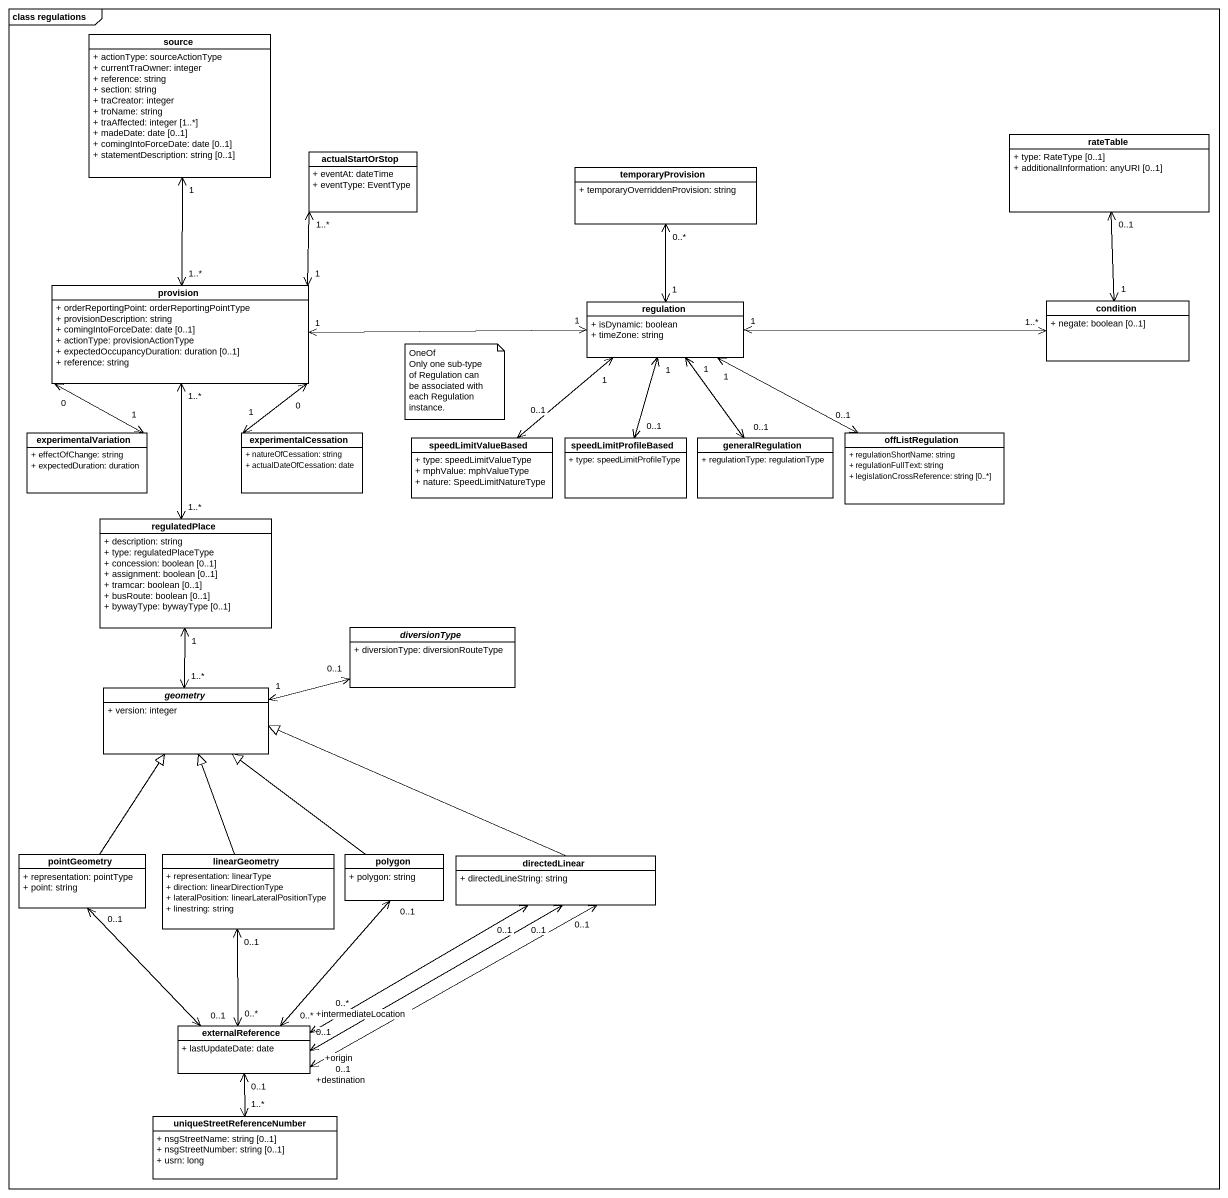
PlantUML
@startuml
mainframe class regulations
hide circle
hide empty members
skinparam classAttributeIconSize 0
class source {
  + actionType: sourceActionType
  + currentTraOwner: integer
  + reference: string
  + section: string
  + traCreator: integer
  + troName: string
  + traAffected: integer [1..*]
  + madeDate: date [0..1]
  + comingIntoForceDate: date [0..1]
  + statementDescription: string [0..1]
}
class actualStartOrStop {
  + eventAt: dateTime
  + eventType: EventType
}
class rateTable {
  + type: RateType [0..1]
  + additionalInformation: anyURI [0..1]
}
class temporaryProvision {
  + temporaryOverriddenProvision: string
}
class provision {
  + orderReportingPoint: orderReportingPointType
  + provisionDescription: string
  + comingIntoForceDate: date [0..1]
  + actionType: provisionActionType
  + expectedOccupancyDuration: duration [0..1]
  + reference: string
}
class regulation {
  + isDynamic: boolean
  + timeZone: string
}
class condition {
  + negate: boolean [0..1]
}
class experimentalVariation {
  + effectOfChange: string
  + expectedDuration: duration
}
class experimentalCessation {
  + natureOfCessation: string
  + actualDateOfCessation: date
}
class offListRegulation {
  + regulationShortName: string
  + regulationFullText: string
  + legislationCrossReference: string [0..*]
}
class speedLimitValueBased {
  + type: speedLimitValueType
  + mphValue: mphValueType
  + nature: SpeedLimitNatureType
}
class speedLimitProfileBased {
  + type: speedLimitProfileType
}
class generalRegulation {
  + regulationType: regulationType
}
class regulatedPlace {
  + description: string
  + type: regulatedPlaceType
  + concession: boolean [0..1]
  + assignment: boolean [0..1]
  + tramcar: boolean [0..1]
  + busRoute: boolean [0..1]
  + bywayType: bywayType [0..1]
}
abstract class diversionType {
  + diversionType: diversionRouteType
}
abstract class geometry {
  + version: integer
}
class pointGeometry {
  + representation: pointType
  + point: string
}
class linearGeometry {
  + representation: linearType
  + direction: linearDirectionType
  + lateralPosition: linearLateralPositionType
  + linestring: string
}
class polygon {
  + polygon: string
}
class directedLinear {
  + directedLineString: string
}
class externalReference {
  + lastUpdateDate: date
}
class uniqueStreetReferenceNumber {
  + nsgStreetName: string [0..1]
  + nsgStreetNumber: string [0..1]
  + usrn: long
}
source "1" <--> "1..*" provision
provision "1" <-up-> "1..*" actualStartOrStop
provision "1" <-right-> "1" regulation
provision "0" <--> "1" experimentalVariation
provision "0" <--> "1" experimentalCessation
provision "1..*" <--> "1..*" regulatedPlace
regulation "1" <-up-> "0..*" temporaryProvision
regulation "1" <-right-> "1..*" condition
regulation "1" <-right-> "0..1" offListRegulation
regulation "1" <--> "0..1" speedLimitValueBased
regulation "1" <--> "0..1" speedLimitProfileBased
regulation "1" <--> "0..1" generalRegulation
condition "1" <-up-> "0..1" rateTable
regulatedPlace "1" <--> "1..*" geometry
geometry "1" <-right-> "0..1" diversionType
pointGeometry -up-|> geometry
pointGeometry "0..1" <--> "0..1" externalReference
linearGeometry -up-|> geometry
linearGeometry "0..1" <--> "0..*" externalReference
polygon -up-|> geometry
polygon "0..1" <--> "0..*" externalReference
directedLinear -left-|> geometry
directedLinear "0..1" <-left-> "+destination\n0..1" externalReference
externalReference "+origin\n0..1" <-right-> "0..1" directedLinear
externalReference "+intermediateLocation\n0..*" <-right-> "0..1" directedLinear
externalReference "0..1" <--> "1..*" uniqueStreetReferenceNumber
note as N1
  OneOf
  Only one sub-type of Regulation can be associated with each Regulation instance.
end note
@enduml
